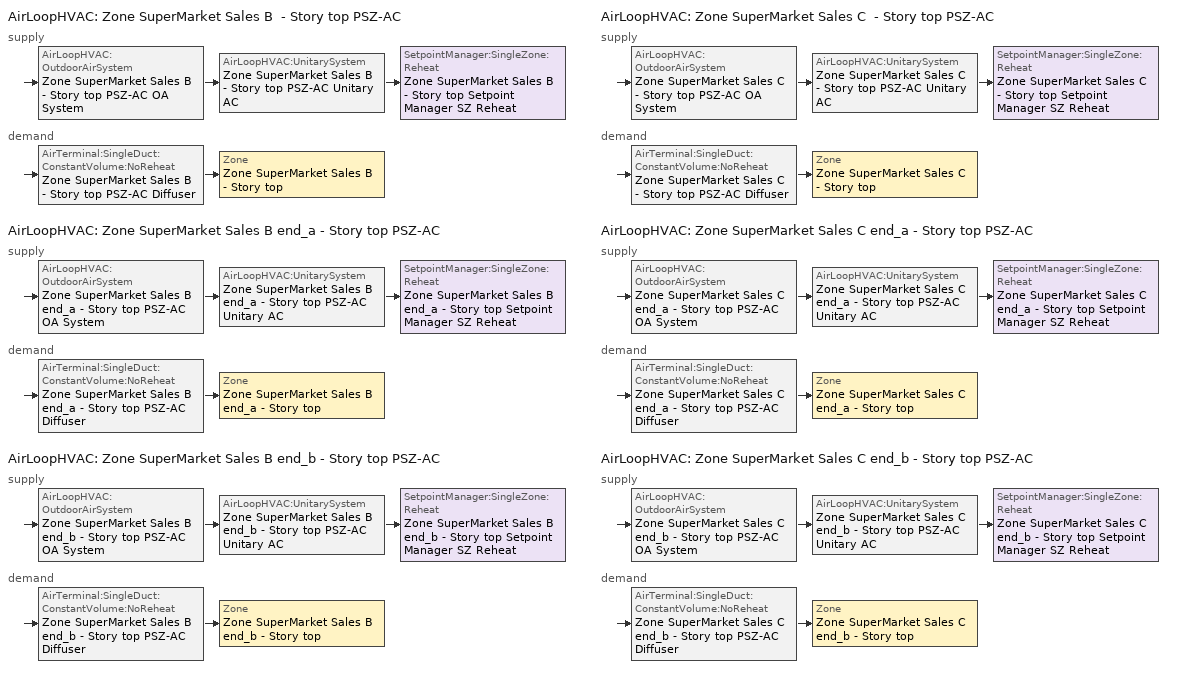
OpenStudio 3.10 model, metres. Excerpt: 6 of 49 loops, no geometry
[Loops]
AirLoopHVAC 'Zone SuperMarket Sales B  - Story top PSZ-AC'
 supply: AirLoopHVAC:OutdoorAirSystem 'Zone SuperMarket Sales B  - Story top PSZ-AC OA System' > AirLoopHVAC:UnitarySystem 'Zone SuperMarket Sales B  - Story top PSZ-AC Unitary AC' > SetpointManager:SingleZone:Reheat 'Zone SuperMarket Sales B  - Story top Setpoint Manager SZ Reheat'
 demand: AirTerminal:SingleDuct:ConstantVolume:NoReheat 'Zone SuperMarket Sales B  - Story top PSZ-AC Diffuser' > Zone 'Zone SuperMarket Sales B  - Story top'
AirLoopHVAC 'Zone SuperMarket Sales B end_a - Story top PSZ-AC'
 supply: AirLoopHVAC:OutdoorAirSystem 'Zone SuperMarket Sales B end_a - Story top PSZ-AC OA System' > AirLoopHVAC:UnitarySystem 'Zone SuperMarket Sales B end_a - Story top PSZ-AC Unitary AC' > SetpointManager:SingleZone:Reheat 'Zone SuperMarket Sales B end_a - Story top Setpoint Manager SZ Reheat'
 demand: AirTerminal:SingleDuct:ConstantVolume:NoReheat 'Zone SuperMarket Sales B end_a - Story top PSZ-AC Diffuser' > Zone 'Zone SuperMarket Sales B end_a - Story top'
AirLoopHVAC 'Zone SuperMarket Sales B end_b - Story top PSZ-AC'
 supply: AirLoopHVAC:OutdoorAirSystem 'Zone SuperMarket Sales B end_b - Story top PSZ-AC OA System' > AirLoopHVAC:UnitarySystem 'Zone SuperMarket Sales B end_b - Story top PSZ-AC Unitary AC' > SetpointManager:SingleZone:Reheat 'Zone SuperMarket Sales B end_b - Story top Setpoint Manager SZ Reheat'
 demand: AirTerminal:SingleDuct:ConstantVolume:NoReheat 'Zone SuperMarket Sales B end_b - Story top PSZ-AC Diffuser' > Zone 'Zone SuperMarket Sales B end_b - Story top'
AirLoopHVAC 'Zone SuperMarket Sales C  - Story top PSZ-AC'
 supply: AirLoopHVAC:OutdoorAirSystem 'Zone SuperMarket Sales C  - Story top PSZ-AC OA System' > AirLoopHVAC:UnitarySystem 'Zone SuperMarket Sales C  - Story top PSZ-AC Unitary AC' > SetpointManager:SingleZone:Reheat 'Zone SuperMarket Sales C  - Story top Setpoint Manager SZ Reheat'
 demand: AirTerminal:SingleDuct:ConstantVolume:NoReheat 'Zone SuperMarket Sales C  - Story top PSZ-AC Diffuser' > Zone 'Zone SuperMarket Sales C  - Story top'
AirLoopHVAC 'Zone SuperMarket Sales C end_a - Story top PSZ-AC'
 supply: AirLoopHVAC:OutdoorAirSystem 'Zone SuperMarket Sales C end_a - Story top PSZ-AC OA System' > AirLoopHVAC:UnitarySystem 'Zone SuperMarket Sales C end_a - Story top PSZ-AC Unitary AC' > SetpointManager:SingleZone:Reheat 'Zone SuperMarket Sales C end_a - Story top Setpoint Manager SZ Reheat'
 demand: AirTerminal:SingleDuct:ConstantVolume:NoReheat 'Zone SuperMarket Sales C end_a - Story top PSZ-AC Diffuser' > Zone 'Zone SuperMarket Sales C end_a - Story top'
AirLoopHVAC 'Zone SuperMarket Sales C end_b - Story top PSZ-AC'
 supply: AirLoopHVAC:OutdoorAirSystem 'Zone SuperMarket Sales C end_b - Story top PSZ-AC OA System' > AirLoopHVAC:UnitarySystem 'Zone SuperMarket Sales C end_b - Story top PSZ-AC Unitary AC' > SetpointManager:SingleZone:Reheat 'Zone SuperMarket Sales C end_b - Story top Setpoint Manager SZ Reheat'
 demand: AirTerminal:SingleDuct:ConstantVolume:NoReheat 'Zone SuperMarket Sales C end_b - Story top PSZ-AC Diffuser' > Zone 'Zone SuperMarket Sales C end_b - Story top'
[Sizing:Zone] Zone Cooling Design Supply Air Temperature Input Method=SupplyAirTemperature; Zone Cooling Design Supply Air Temperature {C}=12.7778; Zone Cooling Design Supply Air Temperature Difference {deltaC}=11.11; Zone Heating Design Supply Air Temperature Input Method=SupplyAirTemperature; Zone Heating Design Supply Air Temperature {C}=50; Zone Heating Design Supply Air Temperature Difference {deltaC}=11.11; Zone Cooling Design Supply Air Humidity Ratio {kg-H2O/kg-air}=0.0085; Zone Heating Design Supply Air Humidity Ratio {kg-H2O/kg-air}=0.008; Cooling Design Air Flow Method=DesignDay; Heating Design Air Flow Method=DesignDay; Heating Maximum Air Flow Fraction=1; Account for Dedicated Outdoor Air System=No; Dedicated Outdoor Air System Control Strategy=NeutralSupplyAir; Dedicated Outdoor Air Low Setpoint Temperature for Design {C}=autosize; Dedicated Outdoor Air High Setpoint Temperature for Design {C}=autosize; Zone Load Sizing Method=Sensible Load Only No Latent Load; Zone Latent Cooling Design Supply Air Humidity Ratio Input Method=HumidityRatioDifference; Zone Cooling Design Supply Air Humidity Ratio Difference {kgWater/kgDryAir}=0.005; Zone Latent Heating Design Supply Air Humidity Ratio Input Method=HumidityRatioDifference; Zone Humidification Design Supply Air Humidity Ratio Difference {kgWater/kgDryAir}=0.005; Sizing Option=Coincident
Zone SuperMarket Sales B end_a - Story top; Zone SuperMarket Sales C end_a - Story top; Zone SuperMarket Sales B  - Story top; Zone SuperMarket Sales C  - Story top; Zone SuperMarket Sales B end_b - Story top; Zone SuperMarket Sales C end_b - Story top
[Zone equipment]
Zone SuperMarket Sales B end_a - Story top: Zone SuperMarket Sales B end_a - Story top PSZ-AC Diffuser
Zone SuperMarket Sales C end_a - Story top: Zone SuperMarket Sales C end_a - Story top PSZ-AC Diffuser
Zone SuperMarket Sales B  - Story top: Zone SuperMarket Sales B  - Story top PSZ-AC Diffuser
Zone SuperMarket Sales C  - Story top: Zone SuperMarket Sales C  - Story top PSZ-AC Diffuser
Zone SuperMarket Sales B end_b - Story top: Zone SuperMarket Sales B end_b - Story top PSZ-AC Diffuser
Zone SuperMarket Sales C end_b - Story top: Zone SuperMarket Sales C end_b - Story top PSZ-AC Diffuser
[Refrigeration:Case] Availability Schedule=Always On Discrete; Zone=Zone SuperMarket Sales B  - Story top; Rated Ambient Temperature {C}=23.8889; Rated Ambient Relative Humidity {percent}=55; Rated Runtime Fraction=0.85; Latent Case Credit Curve Type=DewpointMethod; Case Lighting Schedule=Always On Discrete; Fraction of Lighting Energy to Case=0.5; Minimum Anti-Sweat Heater Power per Unit Length {W/m}=0; Humidity at Zero Anti-Sweat Heater Energy {percent}=0; Case Height {m}=1.5; Under Case HVAC Return Air Fraction=0
Name | Rated Total Cooling Capacity per Unit Length {W/m} | Rated Latent Heat Ratio | Case Length {m} | Case Operating Temperature {C} | Latent Case Credit Curve | Standard Case Fan Power per Unit Length {W/m} | Operating Case Fan Power per Unit Length {W/m} | Standard Case Lighting Power per Unit Length {W/m} | Installed Case Lighting Power per Unit Length {W/m} | Case Anti-Sweat Heater Power per Unit Length {W/m} | Anti-Sweat Heater Control Type | Fraction of Anti-Sweat Heater Energy to Case | Case Defrost Power per Unit Length {W/m} | Case Defrost Type | Case Defrost Schedule | Case Defrost Drip-Down Schedule | Defrost Energy Correction Curve Type | Defrost Energy Correction Curve | Case Credit Fraction Schedule | Design Evaporator Temperature or Brine Inlet Temperature {C}
Coffin - Frozen Food | 206.7 | 0.2 | 22.4129 | -21.7 | Coffin Latent Curve | 6.6 | 6.6 | 15.3 | 15.3 | 16.9 | Constant | 0.7 | 786 | ElectricWithTemperatureTermination | Coffin - Frozen Food Defrost | Coffin - Frozen Food Dripdown | DewpointMethod | Coffin Defrost Curve | Coffin - Frozen Food Case Credit | -24.4
Coffin - Ice Cream | 240.4 | 0.2 | 5.60322 | -28.3 | Coffin Latent Curve | 6.6 | 6.6 | 17.6 | 17.6 | 13.1 | Constant | 0.7 | 745 | ElectricWithTemperatureTermination | Coffin - Ice Cream Defrost | Coffin - Ice Cream Dripdown | DewpointMethod | Coffin Defrost Curve | Coffin - Ice Cream Case Credit | -31.1
Reach-in - Ice Cream | 473.9 | 0.1 | 52.3901 | -23.9 | Glass Door Latent Curve | 32.5 | 32.5 | 25.8 | 25.8 | 139.4 | Constant | 0.7 | 955.4 | ElectricWithTemperatureTermination | Reach-in - Ice Cream Defrost | Reach-in - Ice Cream Dripdown | DewpointMethod | Glass Door Defrost Curve | Reach-in - Ice Cream Case Credit | -27.2
Reach-in - Frozen Food | 438.9 | 0.1 | 14.5684 | -20 | Glass Door Latent Curve | 32.5 | 32.5 | 25.8 | 25.8 | 139.4 | Constant | 0.7 | 955.4 | ElectricWithTemperatureTermination | Reach-in - Frozen Food Defrost | Reach-in - Frozen Food Dripdown | DewpointMethod | Glass Door Defrost Curve | Reach-in - Frozen Food Case Credit | -23.9
Reach-in - Dairy Deli Beverage Case | 282.1 | 0.2 | 89.6515 | 1.4 | Glass Door Latent Curve | 21.3 | 21.3 | 22.7 | 22.7 | 56.6 | Constant | 0.7 | 0 | OffCycle | Always On Discrete |  | None |  | Reach-in - Dairy Deli Beverage Case Case Credit | -1.1
Service - Meat Deli Bakery | 317.3 | 0.1 | 23.8137 | -2.2 | Glass Door Latent Curve | 12.6 | 12.6 | 17 | 17 |  | None | 1 | 0 | OffCycle | Always On Discrete |  | None |  | Service - Meat Deli Bakery Case Credit | -6.7
Island - Deli Produce | 372.6 | 0.2 | 5.0429 | -1.1 | Coffin Latent Curve | 7.6 | 7.6 | 9.8 | 9.8 | 13.1 | Constant | 0.7 | 656.2 | ElectricWithTemperatureTermination | Island - Deli Produce Defrost | Island - Deli Produce Dripdown | DewpointMethod | Coffin Defrost Curve | Island - Deli Produce Case Credit | -3.6
Vertical Open - All | 1187.6 | 0.3 | 22.9732 | 0.6 | Open Latent Curve | 14.5 | 14.5 | 18.9 | 18.9 |  | None | 1 | 0 | OffCycle | Always On Discrete |  | None |  | Vertical Open - All Case Credit | -2.2
[AirLoopHVAC] Design Return Air Flow Fraction of Supply Air Flow=1
Name | Availability Schedule | Design Supply Air Flow Rate {m3/s}
Zone SuperMarket Sales B  - Story top PSZ-AC | Zone SuperMarket Sales B  - Story top PSZ-AC_constant_night_fan_schedule | 4.62989
Zone SuperMarket Sales B end_a - Story top PSZ-AC | Zone SuperMarket Sales B end_a - Story top PSZ-AC_constant_night_fan_schedule | 0.717135
Zone SuperMarket Sales B end_b - Story top PSZ-AC | Zone SuperMarket Sales B end_b - Story top PSZ-AC_constant_night_fan_schedule | 0.704871
Zone SuperMarket Sales C  - Story top PSZ-AC | Zone SuperMarket Sales C  - Story top PSZ-AC_constant_night_fan_schedule | 2.75869
Zone SuperMarket Sales C end_a - Story top PSZ-AC | Zone SuperMarket Sales C end_a - Story top PSZ-AC_constant_night_fan_schedule | 0.224434
Zone SuperMarket Sales C end_b - Story top PSZ-AC | Zone SuperMarket Sales C end_b - Story top PSZ-AC_constant_night_fan_schedule | 0.221609
[Sizing:System] Type of Load to Size On=Sensible; Central Heating Maximum System Air Flow Ratio=1; Preheat Design Temperature {C}=7.22222; Preheat Design Humidity Ratio {kg-H2O/kg-Air}=0.008; Precool Design Temperature {C}=12.7778; Precool Design Humidity Ratio {kg-H2O/kg-Air}=0.008; Central Cooling Design Supply Air Temperature {C}=12.7778; Central Heating Design Supply Air Temperature {C}=50; Sizing Option=Coincident; 100% Outdoor Air in Cooling=No; 100% Outdoor Air in Heating=No; Central Cooling Design Supply Air Humidity Ratio {kg-H2O/kg-Air}=0.0085; Central Heating Design Supply Air Humidity Ratio {kg-H2O/kg-Air}=0.008; Cooling Design Air Flow Method=DesignDay; Heating Design Air Flow Method=DesignDay; System Outdoor Air Method=ZoneSum; Zone Maximum Outdoor Air Fraction=1; Cooling Supply Air Flow Rate Per Floor Area {m3/s-m2}=0.00996765; Cooling Fraction of Autosized Cooling Supply Air Flow Rate=1; Cooling Supply Air Flow Rate Per Unit Cooling Capacity {m3/s-W}=3.94755e-05; Heating Supply Air Flow Rate Per Floor Area {m3/s-m2}=0.00996765; Heating Fraction of Autosized Heating Supply Air Flow Rate=1; Heating Fraction of Autosized Cooling Supply Air Flow Rate=1; Heating Supply Air Flow Rate Per Unit Heating Capacity {m3/s-W}=3.15882e-05; Cooling Design Capacity Method=CoolingDesignCapacity; Cooling Design Capacity Per Floor Area {W/m2}=234.7; Fraction of Autosized Cooling Design Capacity=1; Heating Design Capacity Method=HeatingDesignCapacity; Heating Design Capacity Per Floor Area {W/m2}=157; Fraction of Autosized Heating Design Capacity=1; Central Cooling Capacity Control Method=OnOff; Occupant Diversity=1
Name | Design Outdoor Air Flow Rate {m3/s} | Cooling Design Capacity {W} | Heating Design Capacity {W}
Zone SuperMarket Sales B  - Story top PSZ-AC | 4.62989 | 86971.46 | 128841
Zone SuperMarket Sales B end_a - Story top PSZ-AC | 0.717135 | 10371.41 | 8305.97
Zone SuperMarket Sales B end_b - Story top PSZ-AC | 0.704871 | 10245.98 | 8305.97
Zone SuperMarket Sales C  - Story top PSZ-AC | 2.75869 | 40359.4 | 33576.05
Zone SuperMarket Sales C end_a - Story top PSZ-AC | 0.224434 | 3054.79 | 2970.12
Zone SuperMarket Sales C end_b - Story top PSZ-AC | 0.221609 | 3022.07 | 2970.32
[SetpointManager:SingleZone:Reheat] Minimum Supply Air Temperature {C}=12.7778; Maximum Supply Air Temperature {C}=50
Name | Control Zone | Setpoint Node or NodeList
Zone SuperMarket Sales B  - Story top Setpoint Manager SZ Reheat | Zone SuperMarket Sales B  - Story top | Zone SuperMarket Sales B  - Story top PSZ-AC Supply Outlet Node
Zone SuperMarket Sales B end_a - Story top Setpoint Manager SZ Reheat | Zone SuperMarket Sales B end_a - Story top | Zone SuperMarket Sales B end_a - Story top PSZ-AC Supply Outlet Node
Zone SuperMarket Sales B end_b - Story top Setpoint Manager SZ Reheat | Zone SuperMarket Sales B end_b - Story top | Zone SuperMarket Sales B end_b - Story top PSZ-AC Supply Outlet Node
Zone SuperMarket Sales C  - Story top Setpoint Manager SZ Reheat | Zone SuperMarket Sales C  - Story top | Zone SuperMarket Sales C  - Story top PSZ-AC Supply Outlet Node
Zone SuperMarket Sales C end_a - Story top Setpoint Manager SZ Reheat | Zone SuperMarket Sales C end_a - Story top | Zone SuperMarket Sales C end_a - Story top PSZ-AC Supply Outlet Node
Zone SuperMarket Sales C end_b - Story top Setpoint Manager SZ Reheat | Zone SuperMarket Sales C end_b - Story top | Zone SuperMarket Sales C end_b - Story top PSZ-AC Supply Outlet Node
[Coil:Heating:Electric] Efficiency=1
Name | Availability Schedule | Nominal Capacity {W}
Zone SuperMarket Sales B  - Story top PSZ-AC Electric Htg Coil | Always On Discrete | 228005
Zone SuperMarket Sales B  - Story top PSZ-AC No Heat; Zone SuperMarket Sales B end_a - Story top PSZ-AC No Heat; Zone SuperMarket Sales B end_b - Story top PSZ-AC No Heat; Zone SuperMarket Sales C  - Story top PSZ-AC No Heat; Zone SuperMarket Sales C end_a - Story top PSZ-AC No Heat; Zone SuperMarket Sales C end_b - Story top PSZ-AC No Heat | Always Off Discrete | 0
Zone SuperMarket Sales B end_a - Story top PSZ-AC Electric Htg Coil | Always On Discrete | 29885.2
Zone SuperMarket Sales B end_b - Story top PSZ-AC Electric Htg Coil | Always On Discrete | 29440.4
Zone SuperMarket Sales C  - Story top PSZ-AC Electric Htg Coil | Always On Discrete | 115721
Zone SuperMarket Sales C end_a - Story top PSZ-AC Electric Htg Coil | Always On Discrete | 9150.4
Zone SuperMarket Sales C end_b - Story top PSZ-AC Electric Htg Coil | Always On Discrete | 9047.95
[Coil:Cooling:DX:SingleSpeed] Availability Schedule=Always On Discrete; Rated Evaporator Fan Power Per Volume Flow Rate 2017 {W/(m3/s)}=773.3; Rated Evaporator Fan Power Per Volume Flow Rate 2023 {W/(m3/s)}=934.4; Total Cooling Capacity Function of Temperature Curve=CoilClgDXQRatio_fTwbToadbSI; Total Cooling Capacity Function of Flow Fraction Curve=CoilClgDXSnglQRatio_fCFMRatio; Energy Input Ratio Function of Temperature Curve=CoilClgDXEIRRatio_fTwbToadbSI; Energy Input Ratio Function of Flow Fraction Curve=CoilClgDXSnglEIRRatio_fCFMRatio; Part Load Fraction Correlation Curve=CoilClgDXEIRRatio_fQFrac; Minimum Outdoor Dry-Bulb Temperature for Compressor Operation {C}=-25; Nominal Time for Condensate Removal to Begin {s}=0; Ratio of Initial Moisture Evaporation Rate and Steady State Latent Capacity=0; Maximum Cycling Rate {cycles/hr}=0; Latent Capacity Time Constant {s}=0; Condenser Type=AirCooled; Evaporative Condenser Effectiveness=0.9; Evaporative Condenser Air Flow Rate {m3/s}=autosize; Evaporative Condenser Pump Rated Power Consumption {W}=autosize; Crankcase Heater Capacity {W}=0; Maximum Outdoor Dry-Bulb Temperature for Crankcase Heater Operation {C}=10; Basin Heater Capacity {W/K}=0; Basin Heater Setpoint Temperature {C}=2
Name | Rated Total Cooling Capacity {W} | Rated Sensible Heat Ratio | Rated COP {W/W} | Rated Air Flow Rate {m3/s}
Zone SuperMarket Sales B  - Story top PSZ-AC 1spd DX AC Clg Coil 612kBtu/hr 10EER | 114971 | 0.701083 | 3.46672 | 4.62989
Zone SuperMarket Sales B end_a - Story top PSZ-AC 1spd DX AC Clg Coil 63kBtu/hr 13SEER | 15766.4 | 0.740822 | 3.6504 | 0.717135
Zone SuperMarket Sales B end_b - Story top PSZ-AC 1spd DX AC Clg Coil 62kBtu/hr 13SEER | 15572 | 0.739485 | 3.6504 | 0.704871
Zone SuperMarket Sales C  - Story top PSZ-AC 1spd DX AC Clg Coil 248kBtu/hr 10EER | 61457.3 | 0.736187 | 3.46672 | 2.75869
Zone SuperMarket Sales C end_a - Story top PSZ-AC 1spd DX AC Clg Coil 18kBtu/hr 13SEER | 4768.51 | 0.753442 | 3.6504 | 0.224434
Zone SuperMarket Sales C end_b - Story top PSZ-AC 1spd DX AC Clg Coil 18kBtu/hr 13SEER | 4726.77 | 0.751335 | 3.6504 | 0.221609
[Fan:OnOff] Availability Schedule=Always On Discrete; Motor In Airstream Fraction=1
Name | Fan Total Efficiency | Pressure Rise {Pa} | Maximum Flow Rate {m3/s} | Motor Efficiency | Fan Power Ratio Function of Speed Ratio Curve | Fan Efficiency Ratio Function of Speed Ratio Curve
Zone SuperMarket Sales B  - Story top PSZ-AC Fan | 0.5915 | 1018.77 | 4.62989 | 0.91 | Fan On Off Power Curve 42 | Fan On Off Efficiency Curve 42
Zone SuperMarket Sales B end_a - Story top PSZ-AC Fan | 0.546 | 622.722 | 0.717135 | 0.84 | Fan On Off Power Curve 43 | Fan On Off Efficiency Curve 43
Zone SuperMarket Sales B end_b - Story top PSZ-AC Fan | 0.546 | 622.722 | 0.704871 | 0.84 | Fan On Off Power Curve 44 | Fan On Off Efficiency Curve 44
Zone SuperMarket Sales C  - Story top PSZ-AC Fan | 0.56875 | 622.722 | 2.75869 | 0.875 | Fan On Off Power Curve 45 | Fan On Off Efficiency Curve 45
Zone SuperMarket Sales C end_a - Story top PSZ-AC Fan | 0.53625 | 622.722 | 0.224434 | 0.825 | Fan On Off Power Curve 46 | Fan On Off Efficiency Curve 46
Zone SuperMarket Sales C end_b - Story top PSZ-AC Fan | 0.53625 | 622.722 | 0.221609 | 0.825 | Fan On Off Power Curve 47 | Fan On Off Efficiency Curve 47
[AirLoopHVAC:UnitarySystem] Control Type=Load; Dehumidification Control Type=None; Availability Schedule=Always On Discrete; Fan Placement=DrawThrough; DX Heating Coil Sizing Ratio=1; Use DOAS DX Cooling Coil=No; DOAS DX Cooling Coil Leaving Minimum Air Temperature {C}=2; Latent Load Control=SensibleOnlyLoadControl; Supply Air Flow Rate Method During Cooling Operation=SupplyAirFlowRate; Supply Air Flow Rate Method During Heating Operation=SupplyAirFlowRate; Supply Air Flow Rate Method When No Cooling or Heating is Required=None; No Load Supply Air Flow Rate Control Set To Low Speed=Yes; Maximum Supply Air Temperature {C}=50; Maximum Outdoor Dry-Bulb Temperature for Supplemental Heater Operation {C}=21; Ancilliary On-Cycle Electric Power {W}=0; Ancilliary Off-Cycle Electric Power {W}=0
Name | Controlling Zone or Thermostat Location | Supply Fan | Supply Air Fan Operating Mode Schedule | Heating Coil | Cooling Coil | Supplemental Heating Coil | Supply Air Flow Rate During Cooling Operation {m3/s} | Supply Air Flow Rate During Heating Operation {m3/s}
Zone SuperMarket Sales B  - Story top PSZ-AC Unitary AC | Zone SuperMarket Sales B  - Story top | Zone SuperMarket Sales B  - Story top PSZ-AC Fan | Zone SuperMarket Sales B  - Story top PSZ-AC_constant_night_fan_schedule | Zone SuperMarket Sales B  - Story top PSZ-AC Electric Htg Coil | Zone SuperMarket Sales B  - Story top PSZ-AC 1spd DX AC Clg Coil 612kBtu/hr 10EER | Zone SuperMarket Sales B  - Story top PSZ-AC No Heat | 4.62989 | 4.62989
Zone SuperMarket Sales B end_a - Story top PSZ-AC Unitary AC | Zone SuperMarket Sales B end_a - Story top | Zone SuperMarket Sales B end_a - Story top PSZ-AC Fan | Zone SuperMarket Sales B end_a - Story top PSZ-AC_constant_night_fan_schedule | Zone SuperMarket Sales B end_a - Story top PSZ-AC Electric Htg Coil | Zone SuperMarket Sales B end_a - Story top PSZ-AC 1spd DX AC Clg Coil 63kBtu/hr 13SEER | Zone SuperMarket Sales B end_a - Story top PSZ-AC No Heat | 0.717135 | 0.717135
Zone SuperMarket Sales B end_b - Story top PSZ-AC Unitary AC | Zone SuperMarket Sales B end_b - Story top | Zone SuperMarket Sales B end_b - Story top PSZ-AC Fan | Zone SuperMarket Sales B end_b - Story top PSZ-AC_constant_night_fan_schedule | Zone SuperMarket Sales B end_b - Story top PSZ-AC Electric Htg Coil | Zone SuperMarket Sales B end_b - Story top PSZ-AC 1spd DX AC Clg Coil 62kBtu/hr 13SEER | Zone SuperMarket Sales B end_b - Story top PSZ-AC No Heat | 0.704871 | 0.704871
Zone SuperMarket Sales C  - Story top PSZ-AC Unitary AC | Zone SuperMarket Sales C  - Story top | Zone SuperMarket Sales C  - Story top PSZ-AC Fan | Zone SuperMarket Sales C  - Story top PSZ-AC_constant_night_fan_schedule | Zone SuperMarket Sales C  - Story top PSZ-AC Electric Htg Coil | Zone SuperMarket Sales C  - Story top PSZ-AC 1spd DX AC Clg Coil 248kBtu/hr 10EER | Zone SuperMarket Sales C  - Story top PSZ-AC No Heat | 2.75869 | 2.75869
Zone SuperMarket Sales C end_a - Story top PSZ-AC Unitary AC | Zone SuperMarket Sales C end_a - Story top | Zone SuperMarket Sales C end_a - Story top PSZ-AC Fan | Zone SuperMarket Sales C end_a - Story top PSZ-AC_constant_night_fan_schedule | Zone SuperMarket Sales C end_a - Story top PSZ-AC Electric Htg Coil | Zone SuperMarket Sales C end_a - Story top PSZ-AC 1spd DX AC Clg Coil 18kBtu/hr 13SEER | Zone SuperMarket Sales C end_a - Story top PSZ-AC No Heat | 0.224434 | 0.224434
Zone SuperMarket Sales C end_b - Story top PSZ-AC Unitary AC | Zone SuperMarket Sales C end_b - Story top | Zone SuperMarket Sales C end_b - Story top PSZ-AC Fan | Zone SuperMarket Sales C end_b - Story top PSZ-AC_constant_night_fan_schedule | Zone SuperMarket Sales C end_b - Story top PSZ-AC Electric Htg Coil | Zone SuperMarket Sales C end_b - Story top PSZ-AC 1spd DX AC Clg Coil 18kBtu/hr 13SEER | Zone SuperMarket Sales C end_b - Story top PSZ-AC No Heat | 0.221609 | 0.221609
[Controller:OutdoorAir] Economizer Control Type=NoEconomizer; Economizer Control Action Type=ModulateFlow; Economizer Maximum Limit Dry-Bulb Temperature {C}=28; Economizer Maximum Limit Enthalpy {J/kg}=64000; Lockout Type=LockoutWithCompressor; Minimum Limit Type=FixedMinimum; High Humidity Control=No; High Humidity Outdoor Air Flow Ratio=1; Control High Indoor Humidity Based on Outdoor Humidity Ratio=Yes; Heat Recovery Bypass Control Type=BypassWhenWithinEconomizerLimits; Economizer Operation Staging=InterlockedWithMechanicalCooling
Name | Minimum Outdoor Air Flow Rate {m3/s} | Maximum Outdoor Air Flow Rate {m3/s} | Minimum Outdoor Air Schedule | Maximum Fraction of Outdoor Air Schedule | Controller Mechanical Ventilation
Zone SuperMarket Sales B  - Story top PSZ-AC OA System Controller | 1.89622 | 4.62989 | Zone SuperMarket Sales B  - Story top PSZ-AC_night_ventcycle_schedule | ems_Zone_SuperMarket_Sales_B____Story_top_PSZ_AC_maxOASch | Controller Mechanical Ventilation 43
Zone SuperMarket Sales B end_a - Story top PSZ-AC OA System Controller | 0.122243 | 0.717135 | Zone SuperMarket Sales B end_a - Story top PSZ-AC_night_ventcycle_schedule | ems_Zone_SuperMarket_Sales_B_end_a___Story_top_PSZ_AC_maxOASch | Controller Mechanical Ventilation 44
Zone SuperMarket Sales B end_b - Story top PSZ-AC OA System Controller | 0.122243 | 0.704871 | Zone SuperMarket Sales B end_b - Story top PSZ-AC_night_ventcycle_schedule | ems_Zone_SuperMarket_Sales_B_end_b___Story_top_PSZ_AC_maxOASch | Controller Mechanical Ventilation 45
Zone SuperMarket Sales C  - Story top PSZ-AC OA System Controller | 0.494154 | 2.75869 | Zone SuperMarket Sales C  - Story top PSZ-AC_night_ventcycle_schedule | ems_Zone_SuperMarket_Sales_C____Story_top_PSZ_AC_maxOASch | Controller Mechanical Ventilation 46
Zone SuperMarket Sales C end_a - Story top PSZ-AC OA System Controller | 0.0318565 | 0.224434 | Zone SuperMarket Sales C end_a - Story top PSZ-AC_night_ventcycle_schedule | ems_Zone_SuperMarket_Sales_C_end_a___Story_top_PSZ_AC_maxOASch | Controller Mechanical Ventilation 47
Zone SuperMarket Sales C end_b - Story top PSZ-AC OA System Controller | 0.0318565 | 0.221609 | Zone SuperMarket Sales C end_b - Story top PSZ-AC_night_ventcycle_schedule | ems_Zone_SuperMarket_Sales_C_end_b___Story_top_PSZ_AC_maxOASch | Controller Mechanical Ventilation 48
[Controller:MechanicalVentilation] Availability Schedule=Always On Discrete
Controller Mechanical Ventilation 43; Controller Mechanical Ventilation 44; Controller Mechanical Ventilation 45; Controller Mechanical Ventilation 46; Controller Mechanical Ventilation 47; Controller Mechanical Ventilation 48
[AirLoopHVAC:OutdoorAirSystem]
Name | Controller
Zone SuperMarket Sales B  - Story top PSZ-AC OA System | Zone SuperMarket Sales B  - Story top PSZ-AC OA System Controller
Zone SuperMarket Sales B end_a - Story top PSZ-AC OA System | Zone SuperMarket Sales B end_a - Story top PSZ-AC OA System Controller
Zone SuperMarket Sales B end_b - Story top PSZ-AC OA System | Zone SuperMarket Sales B end_b - Story top PSZ-AC OA System Controller
Zone SuperMarket Sales C  - Story top PSZ-AC OA System | Zone SuperMarket Sales C  - Story top PSZ-AC OA System Controller
Zone SuperMarket Sales C end_a - Story top PSZ-AC OA System | Zone SuperMarket Sales C end_a - Story top PSZ-AC OA System Controller
Zone SuperMarket Sales C end_b - Story top PSZ-AC OA System | Zone SuperMarket Sales C end_b - Story top PSZ-AC OA System Controller
[AirTerminal:SingleDuct:ConstantVolume:NoReheat] Availability Schedule=Always On Discrete
Name | Maximum Air Flow Rate {m3/s}
Zone SuperMarket Sales B  - Story top PSZ-AC Diffuser | 4.62989
Zone SuperMarket Sales B end_a - Story top PSZ-AC Diffuser | 0.717135
Zone SuperMarket Sales B end_b - Story top PSZ-AC Diffuser | 0.704871
Zone SuperMarket Sales C  - Story top PSZ-AC Diffuser | 2.75869
Zone SuperMarket Sales C end_a - Story top PSZ-AC Diffuser | 0.224434
Zone SuperMarket Sales C end_b - Story top PSZ-AC Diffuser | 0.221609
[Schedule:Ruleset]
Name | Default Day Schedule
Coffin - Frozen Food Defrost | Coffin - Frozen Food Defrost Default
Coffin - Frozen Food Dripdown | Coffin - Frozen Food Dripdown Default
Coffin - Frozen Food Case Credit | Coffin - Frozen Food Case Credit Default
Coffin - Ice Cream Defrost | Coffin - Ice Cream Defrost Default
Coffin - Ice Cream Dripdown | Coffin - Ice Cream Dripdown Default
Coffin - Ice Cream Case Credit | Coffin - Ice Cream Case Credit Default
Reach-in - Ice Cream Defrost | Reach-in - Ice Cream Defrost Default
Reach-in - Ice Cream Dripdown | Reach-in - Ice Cream Dripdown Default
Reach-in - Ice Cream Case Credit | Reach-in - Ice Cream Case Credit Default
Reach-in - Frozen Food Defrost | Reach-in - Frozen Food Defrost Default
Reach-in - Frozen Food Dripdown | Reach-in - Frozen Food Dripdown Default
Reach-in - Frozen Food Case Credit | Reach-in - Frozen Food Case Credit Default
Reach-in - Dairy Deli Beverage Case Case Credit | Reach-in - Dairy Deli Beverage Case Case Credit Default
Service - Meat Deli Bakery Case Credit | Service - Meat Deli Bakery Case Credit Default
Island - Deli Produce Defrost | Island - Deli Produce Defrost Default
Island - Deli Produce Dripdown | Island - Deli Produce Dripdown Default
Island - Deli Produce Case Credit | Island - Deli Produce Case Credit Default
Vertical Open - All Case Credit | Vertical Open - All Case Credit Default
ems_Zone_SuperMarket_Sales_B____Story_top_PSZ_AC_maxOASch | ems_Zone_SuperMarket_Sales_B____Story_top_PSZ_AC_maxOASch_Default
ems_Zone_SuperMarket_Sales_B_end_a___Story_top_PSZ_AC_maxOASch | ems_Zone_SuperMarket_Sales_B_end_a___Story_top_PSZ_AC_maxOASch_Default
ems_Zone_SuperMarket_Sales_B_end_b___Story_top_PSZ_AC_maxOASch | ems_Zone_SuperMarket_Sales_B_end_b___Story_top_PSZ_AC_maxOASch_Default
ems_Zone_SuperMarket_Sales_C____Story_top_PSZ_AC_maxOASch | ems_Zone_SuperMarket_Sales_C____Story_top_PSZ_AC_maxOASch_Default
ems_Zone_SuperMarket_Sales_C_end_a___Story_top_PSZ_AC_maxOASch | ems_Zone_SuperMarket_Sales_C_end_a___Story_top_PSZ_AC_maxOASch_Default
ems_Zone_SuperMarket_Sales_C_end_b___Story_top_PSZ_AC_maxOASch | ems_Zone_SuperMarket_Sales_C_end_b___Story_top_PSZ_AC_maxOASch_Default
[Schedule:Day]
Coffin - Frozen Food Defrost Default: 0, 49, 1, 24, 0, 0
Coffin - Frozen Food Dripdown Default: 0, 49, 0, 0, 54, 1, 24, 0, 0
Coffin - Frozen Food Case Credit Default; Coffin - Ice Cream Case Credit Default; Reach-in - Ice Cream Case Credit Default; Reach-in - Frozen Food Case Credit Default; Reach-in - Dairy Deli Beverage Case Case Credit Default; Service - Meat Deli Bakery Case Credit Default; Island - Deli Produce Case Credit Default; Vertical Open - All Case Credit Default: 24, 0, 1
Coffin - Ice Cream Defrost Default: 1, 0, 0, 1, 59, 1, 24, 0, 0
Coffin - Ice Cream Dripdown Default: 1, 59, 0, 2, 4, 1, 24, 0, 0
Reach-in - Ice Cream Defrost Default: 2, 0, 0, 2, 46, 1, 24, 0, 0
Reach-in - Ice Cream Dripdown Default: 2, 46, 0, 2, 51, 1, 24, 0, 0
Reach-in - Frozen Food Defrost Default: 3, 0, 0, 3, 46, 1, 24, 0, 0
Reach-in - Frozen Food Dripdown Default: 3, 46, 0, 3, 51, 1, 24, 0, 0
Island - Deli Produce Defrost Default: 6, 0, 0, 6, 48, 1, 24, 0, 0
Island - Deli Produce Dripdown Default: 6, 48, 0, 6, 53, 1, 24, 0, 0
ems_Zone_SuperMarket_Sales_B____Story_top_PSZ_AC_maxOASch_Default; ems_Zone_SuperMarket_Sales_B_end_a___Story_top_PSZ_AC_maxOASch_Default; ems_Zone_SuperMarket_Sales_B_end_b___Story_top_PSZ_AC_maxOASch_Default; ems_Zone_SuperMarket_Sales_C____Story_top_PSZ_AC_maxOASch_Default; ems_Zone_SuperMarket_Sales_C_end_a___Story_top_PSZ_AC_maxOASch_Default; ems_Zone_SuperMarket_Sales_C_end_b___Story_top_PSZ_AC_maxOASch_Default: 24, 0, 0.7
[Schedule:Constant]
Name | Value
Always On Discrete; Zone SuperMarket Sales B  - Story top PSZ-AC_night_ventcycle_schedule; Zone SuperMarket Sales B  - Story top PSZ-AC_constant_night_fan_schedule; Zone SuperMarket Sales B end_a - Story top PSZ-AC_night_ventcycle_schedule; Zone SuperMarket Sales B end_a - Story top PSZ-AC_constant_night_fan_schedule; Zone SuperMarket Sales B end_b - Story top PSZ-AC_night_ventcycle_schedule; Zone SuperMarket Sales B end_b - Story top PSZ-AC_constant_night_fan_schedule; Zone SuperMarket Sales C  - Story top PSZ-AC_night_ventcycle_schedule; Zone SuperMarket Sales C  - Story top PSZ-AC_constant_night_fan_schedule; Zone SuperMarket Sales C end_a - Story top PSZ-AC_night_ventcycle_schedule; Zone SuperMarket Sales C end_a - Story top PSZ-AC_constant_night_fan_schedule; Zone SuperMarket Sales C end_b - Story top PSZ-AC_night_ventcycle_schedule; Zone SuperMarket Sales C end_b - Story top PSZ-AC_constant_night_fan_schedule | 1
Always Off Discrete | 0
[Curve:Cubic]
Name | Coefficient1 Constant | Coefficient2 x | Coefficient3 x**2 | Coefficient4 x**3 | Minimum Value of x | Maximum Value of x
Coffin Latent Curve; Glass Door Latent Curve | 0.3379 | 0.0309 | 0.0005 | 4e-05 | -55 | 55
Coffin Defrost Curve; Glass Door Defrost Curve | 0.3475 | 0.0296 | 0.0007 | 3e-05 | -55 | 55
Open Latent Curve | -0.0187 | 0.0458 | 0.0011 | 5e-05 | -55 | 55
Fan On Off Efficiency Curve 42; Fan On Off Efficiency Curve 43; Fan On Off Efficiency Curve 44; Fan On Off Efficiency Curve 45; Fan On Off Efficiency Curve 46; Fan On Off Efficiency Curve 47 | 1 | 0 | 0 | 0 | 0 | 1
CoilClgDXEIRRatio_fQFrac | 0 | 5.1091 | -8.5515 | 4.4744 | 0.7 | 1
[Curve:Exponent] Coefficient1 Constant=1; Coefficient2 Constant=0; Coefficient3 Constant=0; Minimum Value of x=0; Maximum Value of x=1
Fan On Off Power Curve 42; Fan On Off Power Curve 43; Fan On Off Power Curve 44; Fan On Off Power Curve 45; Fan On Off Power Curve 46; Fan On Off Power Curve 47
[Curve:Biquadratic] Minimum Value of x=13.89; Maximum Value of x=25; Minimum Value of y=23.89; Maximum Value of y=46.11; Minimum Curve Output=0.77
Name | Coefficient1 Constant | Coefficient2 x | Coefficient3 x**2 | Coefficient4 y | Coefficient5 y**2 | Coefficient6 x*y | Maximum Curve Output
CoilClgDXQRatio_fTwbToadbSI | 0.86779 | 0.014245 | 0.000554 | -0.007569 | 3.2e-05 | -0.000191 | 1.29
CoilClgDXEIRRatio_fTwbToadbSI | 0.116709 | 0.028458 | -0.000411 | 0.021422 | 0.000162 | -0.00068 | 1.33
[Curve:Quadratic]
Name | Coefficient1 Constant | Coefficient2 x | Coefficient3 x**2 | Minimum Value of x | Maximum Value of x
CoilClgDXSnglQRatio_fCFMRatio | 0.8 | 0.2 | 0 | 0.5 | 1.5
CoilClgDXSnglEIRRatio_fCFMRatio | 1.156 | -0.1816 | 0.0256 | 0 | 1
